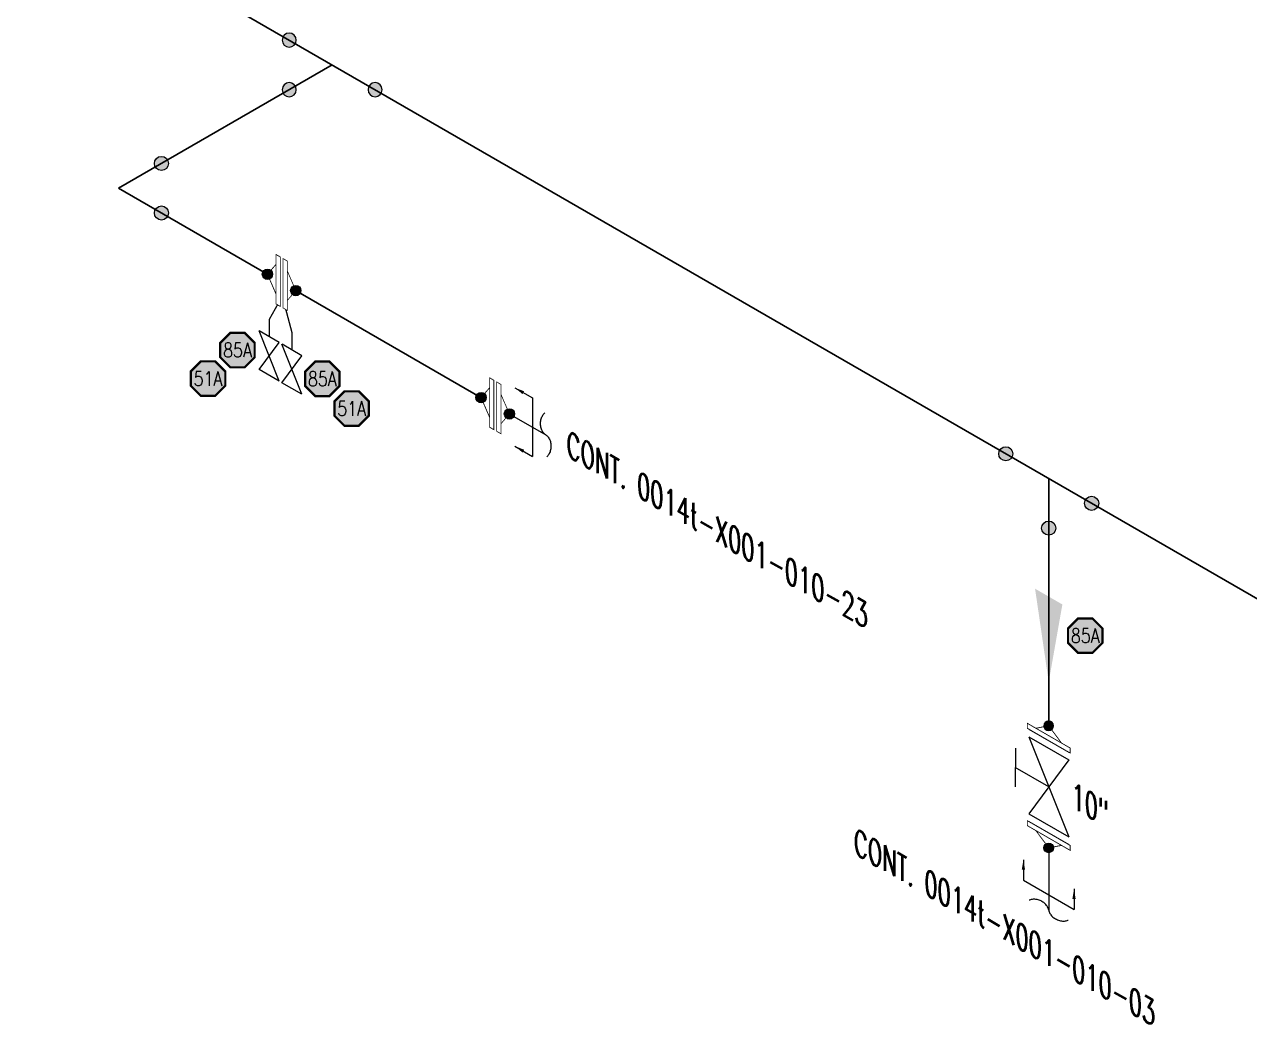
# Model space of a CAD drawing. Header units: inches. Extents: x 0 to 17.2, y 0 to 11.2.
# Drawn here: x 7.14 to 12.106, y 3.425 to 7.476 of the extents above; entities that cross this region are included whole.
import ezdxf
from ezdxf.enums import TextEntityAlignment as Align

# ---------------------------------------------------------------- set-up
doc = ezdxf.new("R2010")
doc.units = ezdxf.units.IN
doc.header["$MEASUREMENT"] = 0
doc.linetypes.add('HIDDEN2', pattern=[0.1875, 0.125, -0.0625])
for name, color, linetype in [('3', 1, 'Continuous'), ('COMP', 1, 'Continuous'), ('Continuation', 7, 'Continuous'), ('DL', 20, 'Continuous'), ('FITTINGS', 4, 'Continuous'), ('FLOW', 1, 'Continuous'), ('PART_PCML', 7, 'Continuous'), ('PIPE-ANNO', 150, 'HIDDEN2'), ('TEXT', 7, 'Continuous'), ('UNAS.PIPE', 251, 'Continuous'), ('WELD POINTS', 41, 'Continuous'), ('Welds', 7, 'Continuous')]:
    doc.layers.add(name, color=color, linetype=linetype)
doc.layers.add('PIPE', color=7, linetype='Continuous', lineweight=30)
doc.styles.add('PART_Standard', font='romans', dxfattribs={"width": 0.8, "height": 0.09})
doc.styles.add('Richmond', font='arial.ttf')
doc.styles.add('SIMPLEX', font='ROMANS')
doc.dimstyles.new('Richmond', dxfattribs={"dimtxt": 0.18, "dimasz": 0.18, "dimexe": 0.18, "dimexo": 0.0625, "dimgap": 0.09, "dimtad": 0, "dimtih": 1, "dimtoh": 1, "dimdec": 4, "dimzin": 0, "dimdsep": 46, "dimtxsty": 'Richmond', "dimcen": 0.09, "dimadec": 0, "dimazin": 0, "dimtfac": 1, "dimtdec": 4, "dimtofl": 0, "dimtmove": 0, "dimatfit": 3, "dimfxl": 1, "dimtolj": 1, "dimtzin": 0, "dimarcsym": 0})

# ---------------------------------------------------------------- blocks, each defined once
blk = doc.blocks.new('2_TEE_WELD_30')
at = {"linetype": 'ByBlock', "lineweight": -2}
h = blk.add_hatch(color=0, dxfattribs=at)
edge = h.paths.add_edge_path()
edge.add_arc((0, 0.2009), 0.0286, 0, 360)
h = blk.add_hatch(color=0, dxfattribs=at)
edge = h.paths.add_edge_path()
edge.add_arc((0.174, 0.1004), 0.0286, 0, 360)
h = blk.add_hatch(color=0, dxfattribs=at)
edge = h.paths.add_edge_path()
edge.add_arc((0, -0.2009), 0.0286, 0, 360)
at = {"color": 0, "linetype": 'ByBlock', "lineweight": -2}
for centre in [(0, 0.2009), (0.174, 0.1004), (0, -0.2009)]:
    blk.add_circle(centre, 0.0286, dxfattribs=at)
blk = doc.blocks.new('3_VALVE_FLANGE_GATE_30')
at = {"color": 0, "linetype": 'ByBlock', "lineweight": -2}
blk.add_wipeout([(-0.1624, -0.1875), (-0.1353, -0.1719), (0, 0), (0.1353, -0.0156), (0.1624, 0), (0.1624, 0.1875), (0.1353, 0.1719), (0, 0), (-0.1353, 0.0156), (-0.1624, 0)], dxfattribs=at)
for p, q in [((0.1353, 0.1719), (-0.1353, -0.1719)), ((0.0677, 0.1953), (-0.0677, 0.1172)), ((0, 0), (0, 0.1563)), ((0.1353, 0.1719), (0.1353, -0.0156)), ((0.1624, 0.1875), (0.1624, 0)), ((-0.1624, 0), (-0.1624, -0.1875)), ((-0.1353, 0.0156), (-0.1353, -0.1719)), ((0.1353, -0.0156), (-0.1353, 0.0156))]:
    blk.add_line(p, q, dxfattribs=at)
blk = doc.blocks.new('1_Text_330')
at = {"layer": 'TEXT', "style": 'PART_Standard', "oblique": 330, "width": 0.8}
blk.add_attdef('3/4"', (0, 0), '', height=0.09, rotation=330, dxfattribs=at)
blk = doc.blocks.new('AM9A04')
at = {"linetype": 'Continuous', "const_width": 0.01}
blk.add_lwpolyline([(0, -0.289), (0, 0.289), (-0.05, 0.318), (-0.05, -0.26)], close=True, dxfattribs=at)
at = {"const_width": 0.01}
blk.add_lwpolyline([(-0.05, -0.144), (-0.15, 0.087), (-0.05, 0.202)], dxfattribs=at)
blk = doc.blocks.new('A09')
at = {"layer": 'Welds'}
h = blk.add_hatch(color=256, dxfattribs=at)
h.dxf.hatch_style = 1
h.paths.add_polyline_path([(-0.03, 0, 1), (0.03, 0, 1)])
blk.add_circle((0, 0), 0.03, dxfattribs=at)
blk = doc.blocks.new('*U14')
blk.add_wipeout([(0.052, -0.03), (0.0173, -0.07), (0.0173, -0.1101), (0, -0.1001), (0, 0.1001), (0.0173, 0.0901), (0.0173, 0.05)]).dxf.layer = 'COMP'
at = {"layer": '3', "xscale": 0.65, "yscale": 0.65, "zscale": 0.65}
blk.add_blockref('A09', (0.052, -0.03), dxfattribs=at)
at = {"layer": 'COMP', "xscale": 0.3466300616258731, "yscale": 0.3466300616258731, "zscale": 0.3466300616258731, "rotation": 180}
blk.add_blockref('AM9A04', (0, 0), dxfattribs=at)
blk = doc.blocks.new('1_BREAK-PIPE_PIPE_00')
at = {"color": 0, "linetype": 'ByBlock', "lineweight": -2}
for centre, major_axis in [((-0.0298, 0.0919), (0, -0.101)), ((0.0298, -0.0919), (0, 0.101))]:
    blk.add_ellipse(centre, major_axis=major_axis, ratio=0.711978, start_param=0.427466, end_param=3.141593, dxfattribs=at)
blk = doc.blocks.new('1_Tilde_30')
at = {"layer": 'PIPE-ANNO', "xscale": -0.5000000000000001, "yscale": 0.5000000000000001, "zscale": 0.5000000000000001, "rotation": 114.4010914305396}
blk.add_blockref('1_BREAK-PIPE_PIPE_00', (0, 0), dxfattribs=at)
blk = doc.blocks.new('1_Cont_330')
at = {"layer": 'Continuation', "style": 'PART_Standard', "oblique": 330, "width": 0.8}
blk.add_attdef('CONT.', (0, 0), '', height=0.09, rotation=330, dxfattribs=at)
blk = doc.blocks.new('1_ARROW_FLOW_30')
at = {"color": 0, "linetype": 'ByBlock'}
blk.add_solid([(-0.15, -0.1505), (0.15, 0.0866), (-0.15, -0.0227)], dxfattribs=at)
blk = doc.blocks.new('2_ELBOW_WELD_330')
at = {"linetype": 'ByBlock', "lineweight": -2}
h = blk.add_hatch(color=0, dxfattribs=at)
edge = h.paths.add_edge_path()
edge.add_arc((0.174, -0.1004), 0.0286, 0, 360)
h = blk.add_hatch(color=0, dxfattribs=at)
edge = h.paths.add_edge_path()
edge.add_arc((0, -0.2009), 0.0286, 0, 360)
at = {"color": 0, "linetype": 'ByBlock', "lineweight": -2}
for centre in [(0.174, -0.1004), (0, -0.2009)]:
    blk.add_circle(centre, 0.0286, dxfattribs=at)
blk = doc.blocks.new('2_ORIFICE_FLANGE_30')
at = {"color": 0, "linetype": 'ByBlock', "lineweight": -2}
for points in [[(0.0003, 0.1251), (0.0206, 0.1759), (0.0003, 0.2032), (0.0409, 0.2266), (0.0206, 0.1759), (0.0409, 0.1485)], [(-0.0071, 0.0429), (0.007, 0.0511), (0.007, -0.0427), (-0.0071, -0.0508)]]:
    blk.add_wipeout(points, dxfattribs=at)
for p, q in [((0.0206, 0.1017), (0.0206, 0.1368)), ((-0.0071, 0.0429), (-0.0256, 0.0751)), ((0.007, -0.0427), (0.007, 0.0511)), ((-0.0071, -0.0508), (-0.0071, 0.0429))]:
    blk.add_line(p, q, dxfattribs=at)
blk.add_wipeout([(-0.0459, 0.0984), (-0.0256, 0.1492), (-0.0459, 0.1765), (-0.0053, 0.2), (-0.0256, 0.1492), (-0.0053, 0.1219)], dxfattribs=at)
for p, q in [((0.0409, 0.2266), (0.0003, 0.1251)), ((0.0409, 0.2266), (0.0003, 0.2032)), ((-0.0053, 0.2), (-0.0459, 0.0984)), ((-0.0053, 0.2), (-0.0459, 0.1765)), ((0.0003, 0.2032), (0.0409, 0.1485)), ((-0.0459, 0.1765), (-0.0053, 0.1219)), ((0.0409, 0.1485), (0.0005, 0.1252)), ((-0.0053, 0.1219), (-0.0459, 0.0984)), ((-0.0256, 0.0751), (-0.0256, 0.1101)), ((0.007, 0.0511), (0.0206, 0.1017))]:
    blk.add_line(p, q, dxfattribs=at)
blk = doc.blocks.new('*U98')
blk.add_wipeout([(-0.0234, 0.1133), (-0.0234, 0.0732), (-0.0581, 0.0332), (-0.0234, -0.0469), (-0.0234, -0.0869), (0.0222, -0.1133), (0.0222, -0.0732), (0.0569, -0.0332), (0.0222, 0.0469), (0.0222, 0.0869)])
at = {"linetype": 'Continuous', "const_width": 0.003}
blk.add_lwpolyline([(0.0049, -0.1032), (0.0222, -0.1133), (0.0222, 0.0869), (0.0049, 0.0969)], close=True, dxfattribs=at)
at = {"const_width": 0.003}
blk.add_lwpolyline([(0.0222, 0.0469), (0.0569, -0.0332), (0.0222, -0.0732)], dxfattribs=at)
at = {"xscale": 0.3466300616258731, "yscale": 0.3466300616258731, "zscale": 0.3466300616258731}
blk.add_blockref('AM9A04', (-0.0061, 0.0032), dxfattribs=at)
at = {"layer": 'Welds', "xscale": 0.7, "yscale": 0.7, "zscale": 0.7}
for p in [(-0.0581, 0.0332), (0.0569, -0.0332)]:
    blk.add_blockref('A09', p, dxfattribs=at)
blk = doc.blocks.new('1_Tilde_00')
at = {"layer": 'PIPE-ANNO', "xscale": -0.5000000000000001, "yscale": 0.5, "zscale": 0.5}
blk.add_blockref('1_BREAK-PIPE_PIPE_00', (0, 0), dxfattribs=at)
blk = doc.blocks.new('PART_PCML')
blk.add_hatch(color=0).paths.add_polyline_path([(-0.0699, -0.029), (-0.029, -0.0699), (0.029, -0.0699), (0.0699, -0.029), (0.0699, 0.029), (0.029, 0.0699), (-0.029, 0.0699), (-0.0699, 0.029)])
at = {"color": 7, "const_width": 0.009}
blk.add_lwpolyline([(-0.0699, 0.029), (-0.029, 0.0699), (0.029, 0.0699), (0.0699, 0.029), (0.0699, -0.029), (0.029, -0.0699), (-0.029, -0.0699), (-0.0699, -0.029), (-0.0699, 0.029), (-0.029, 0.0699)], dxfattribs=at)
at = {"color": 18, "true_color": 0x000000}
blk.add_lwpolyline([(-0.029, 0.0699), (-0.0699, 0.029), (-0.0699, -0.029), (-0.029, -0.0699), (0.029, -0.0699), (0.0699, -0.029), (0.0699, 0.029), (0.029, 0.0699)], close=True, dxfattribs=at)
at = {"color": 7, "true_color": 0xffffff, "style": 'SIMPLEX', "width": 0.8, "flags": 1}
for tag, p in [('CIRCUIT', (-0.0939, 0.0889)), ('DM', (-0.0527, -0.1332)), ('TYPE', (-0.0749, -0.2043))]:
    blk.add_attdef(tag, p, '', height=0.0586, dxfattribs=at)
at = {"color": 7, "true_color": 0xffffff, "style": 'SIMPLEX', "width": 0.8}
blk.add_attdef('DMDISP', text='', height=0.0586, dxfattribs=at).set_placement((0, 0), align=Align.MIDDLE_CENTER)
blk = doc.blocks.new('*U52')
at = {"color": 20, "linetype": 'ByBlock', "ltscale": 0.7}
blk.add_line((-0.1026, 0.1218), (0.1026, 0.0032), dxfattribs=at)
for points in [[(-0.1026, 0.2044), (-0.1026, 0.1218)], [(0.1026, 0.0858), (0.1026, 0.0032)]]:
    blk.add_leader(points, dimstyle='Richmond', override={"dimasz": 0.04, "dimgap": 0.09, "dimtad": 0}, dxfattribs=at)
blk = doc.blocks.new('*U86')
at = {"color": 20, "linetype": 'ByBlock', "ltscale": 0.7}
blk.add_line((-0.0541, 0.1498), (-0.0541, -0.0873), dxfattribs=at)
for points in [[(-0.1257, 0.191), (-0.0541, 0.1498)], [(-0.1257, -0.0459), (-0.0541, -0.0873)]]:
    blk.add_leader(points, dimstyle='Richmond', override={"dimasz": 0.04, "dimgap": 0.09, "dimtad": 0}, dxfattribs=at)

msp = doc.modelspace()

# ---------------------------------------------------------------- linework, layer by layer
at = {"layer": 'PIPE'}
for p, q in [((14.5755, 3.739), (6.7813, 8.239)), ((8.3872, 7.3119), (7.5211, 6.8119)), ((7.5211, 6.8119), (9.0485, 5.9301)), ((11.292, 5.6347), (11.292, 4.1972))]:
    msp.add_line(p, q, dxfattribs=at)
at = {"layer": 'UNAS.PIPE'}
for p, q in [((9.0485, 5.9301), (9.2532, 5.8119)), ((11.292, 4.1972), (11.292, 3.8847))]:
    msp.add_line(p, q, dxfattribs=at)

# ---------------------------------------------------------------- block references
at = {"xscale": -1}
msp.add_blockref('1_Tilde_30', (11.292, 3.8847), dxfattribs=at)
at = {"layer": 'Continuation'}
msp.add_blockref('1_Cont_330', (9.3375, 5.7285), dxfattribs=at).add_auto_attribs({'CONT.': 'CONT. 0014t-X001-010-23'})
at = {"layer": 'DL'}
msp.add_blockref('*U52', (11.292, 3.8847), dxfattribs=at)
at = {"layer": 'FLOW', "xscale": -1, "yscale": -1, "rotation": 59.99999999999994}
msp.add_blockref('1_ARROW_FLOW_30', (11.292, 4.9829), dxfattribs=at)
at = {"layer": 'PART_PCML', "color": 96}
for p in [(7.8841, 6.0401), (8.4662, 5.9186)]:
    msp.add_blockref('PART_PCML', p, dxfattribs=at).add_auto_attribs({'DMDISP': '51A'})
at = {"layer": 'PART_PCML', "color": 13}
msp.add_blockref('PART_PCML', (11.4401, 4.9976), dxfattribs=at).add_auto_attribs({'DMDISP': '85A'})
at = {"layer": 'PIPE-ANNO'}
msp.add_blockref('1_Tilde_00', (9.2532, 5.8119), dxfattribs=at)
at = {"layer": 'WELD POINTS', "xscale": -1, "rotation": 59.99999999999994}
msp.add_blockref('2_TEE_WELD_30', (8.3872, 7.3119), dxfattribs=at)
at = {"layer": 'WELD POINTS'}
for name, p, rotation in [('2_ELBOW_WELD_330', (7.5211, 6.8119), 59.99999999999999), ('2_TEE_WELD_30', (11.292, 5.6347), 239.9999999999999)]:
    msp.add_blockref(name, p, dxfattribs=dict(at, rotation=rotation))

# ---------------------------------------------------------------- next in the draw order: block references
at = {"layer": 'FITTINGS', "xscale": 1.999999999999953, "yscale": -1.999999999999953, "zscale": 1.999999999999953}
msp.add_blockref('2_ORIFICE_FLANGE_30', (8.183, 6.4298), dxfattribs=at)
at = {"layer": 'FITTINGS', "rotation": 59.99999999999999}
msp.add_blockref('3_VALVE_FLANGE_GATE_30', (11.292, 4.3847), dxfattribs=at)

# ---------------------------------------------------------------- next in the draw order: wipeouts: each hides what was drawn before it
msp.add_wipeout([(9.0256, 6.043), (9.0256, 6.003), (8.9909, 5.963), (9.0256, 5.8829), (9.0256, 5.8429), (9.0712, 5.8165), (9.0712, 5.8565), (9.1059, 5.8966), (9.0712, 5.9766), (9.0712, 6.0166)]).dxf.layer = 'COMP'

# ---------------------------------------------------------------- next in the draw order: hatches: boundary and pattern name
at = {"layer": 'UNAS.PIPE'}
h = msp.add_hatch(color=256, dxfattribs=at)
h.dxf.hatch_style = 1
h.paths.add_polyline_path([(9.1269, 5.8966, 1), (9.0849, 5.8966, 1)])

# ---------------------------------------------------------------- next in the draw order: linework, layer by layer
at = {"layer": 'UNAS.PIPE', "linetype": 'Continuous', "const_width": 0.003}
msp.add_lwpolyline([(9.0539, 5.8265), (9.0712, 5.8165), (9.0712, 6.0166), (9.0539, 6.0266)], close=True, dxfattribs=at)
at = {"layer": 'UNAS.PIPE', "const_width": 0.003}
msp.add_lwpolyline([(9.0712, 5.9766), (9.1059, 5.8966), (9.0712, 5.8565)], dxfattribs=at)
at = {"layer": 'UNAS.PIPE'}
msp.add_circle((9.1059, 5.8966), 0.021, dxfattribs=at)

# ---------------------------------------------------------------- next in the draw order: block references
at = {"layer": 'COMP'}
msp.add_blockref('*U98', (8.183, 6.4298), dxfattribs=at)
at = {"layer": 'COMP', "xscale": 0.3466300616258731, "yscale": 0.3466300616258731, "zscale": 0.3466300616258731}
msp.add_blockref('AM9A04', (9.0429, 5.9329), dxfattribs=at)
at = {"layer": 'COMP', "ltscale": 0.65, "xscale": -1, "rotation": 239.9999999999998}
msp.add_blockref('*U14', (11.292, 4.5722), dxfattribs=at)
at = {"layer": 'DL'}
msp.add_blockref('*U86', (9.2532, 5.8119), dxfattribs=at)
at = {"layer": 'PART_PCML', "color": 13}
for p in [(8.0034, 6.1556), (8.3474, 6.039)]:
    msp.add_blockref('PART_PCML', p, dxfattribs=at).add_auto_attribs({'DMDISP': '85A'})
at = {"layer": 'TEXT'}
msp.add_blockref('1_Text_330', (11.3844, 4.3037), dxfattribs=at).add_auto_attribs({'3/4"': '10"'})
at = {"layer": 'Welds', "xscale": 0.7, "yscale": 0.7, "zscale": 0.7}
msp.add_blockref('A09', (8.9909, 5.963), dxfattribs=at)

# ---------------------------------------------------------------- next in the draw order: wipeouts: each hides what was drawn before it
msp.add_wipeout([(11.292, 4.1372), (11.344, 4.1472), (11.3787, 4.1272), (11.3787, 4.1472), (11.2054, 4.2473), (11.2054, 4.2273), (11.24, 4.2073)]).dxf.layer = 'UNAS.PIPE'

# ---------------------------------------------------------------- next in the draw order: hatches: boundary and pattern name
at = {"layer": 'UNAS.PIPE'}
h = msp.add_hatch(color=256, dxfattribs=at)
h.dxf.hatch_style = 1
h.paths.add_polyline_path([(11.3115, 4.1372, 1), (11.2725, 4.1372, 1)])

# ---------------------------------------------------------------- next in the draw order: linework, layer by layer
at = {"layer": 'UNAS.PIPE', "linetype": 'Continuous', "const_width": 0.00347}
msp.add_lwpolyline([(11.2054, 4.2473), (11.3787, 4.1472), (11.3787, 4.1272), (11.2054, 4.2273)], close=True, dxfattribs=at)
at = {"layer": 'UNAS.PIPE', "const_width": 0.00347}
msp.add_lwpolyline([(11.24, 4.2073), (11.292, 4.1372), (11.344, 4.1472)], dxfattribs=at)
at = {"layer": 'UNAS.PIPE'}
msp.add_circle((11.292, 4.1372), 0.0195, dxfattribs=at)

# ---------------------------------------------------------------- next in the draw order: block references
at = {"layer": 'Continuation'}
msp.add_blockref('1_Cont_330', (10.5022, 4.1163), dxfattribs=at).add_auto_attribs({'CONT.': 'CONT. 0014t-X001-010-03'})

doc.saveas('drawing.dxf')
